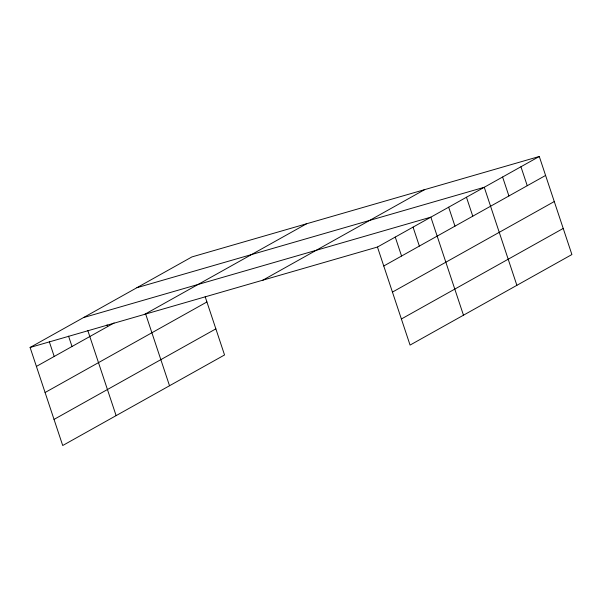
<?xml version="1.0" encoding="UTF-8"?>
<svg xmlns="http://www.w3.org/2000/svg" width="602" height="602" viewBox="0 0 602 602"><rect width="100%" height="100%" fill="white"/><g stroke="black" fill="none" stroke-linecap="round" stroke-linejoin="round"><path stroke-width="0.9" d="M205.184 296.756L224.546 354.962L62.713 445.51L30.1 347.459L191.933 256.919L539.287 156.49L571.9 254.541L410.067 345.081L377.454 247.038L539.287 156.49M36.406 366.415L114.087 322.958M144.728 314.319L306.561 223.778M45.09 392.519L206.922 301.971M262.826 280.178L424.658 189.63M54.037 419.406L215.862 328.865M383.76 265.994L545.593 175.445M392.444 292.09L554.269 201.55M401.383 318.985L563.216 228.436M136.91 287.703L484.264 187.275L516.877 285.325M83.505 317.585L430.859 217.156L463.472 315.2M30.1 347.459L377.454 247.038M520.941 166.754L527.247 185.709M502.602 177.018L508.908 195.974M466.46 197.238L472.766 216.193M448.656 207.193L454.962 226.149M413.055 227.12L419.361 246.075M395.258 237.075L401.557 256.031M145.526 313.619L169.523 385.747M107.036 324.854L107.615 326.577M87.802 330.506L116.118 415.628M68.568 336.157L72.007 346.496M49.334 341.808L54.21 356.459"/></g></svg>
